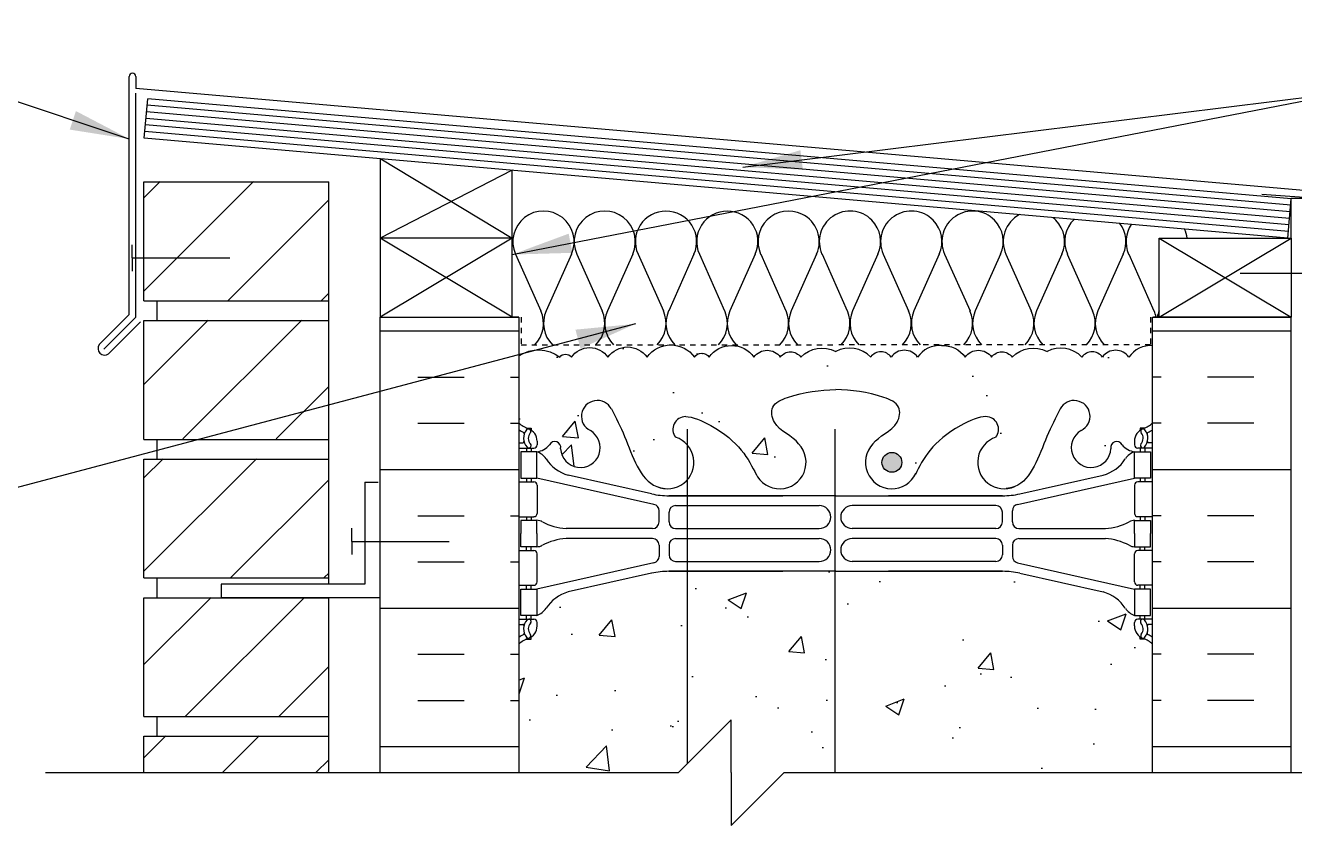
# Model space of a CAD drawing. Header units: inches. Extents: x 100.8 to 158.5, y 81.8 to 152.6.
# Drawn here: x 114.91 to 138.93, y 136.85 to 152.26 of the extents above; entities that cross this region are included whole.
import ezdxf

# ---------------------------------------------------------------- set-up
doc = ezdxf.new("R2010")
doc.units = ezdxf.units.IN
doc.header["$LTSCALE"] = 0.5
doc.header["$MEASUREMENT"] = 0
doc.linetypes.add('DASHED2', pattern=[0.375, 0.25, -0.125])
for name, color, linetype in [('HATCH', 12, 'Continuous'), ('line25', 2, 'Continuous'), ('LINE3', 3, 'Continuous'), ('LINE50', 5, 'Continuous'), ('LINE9', 9, 'Continuous'), ('TEXT', 4, 'Continuous'), ('Web_Edge', 9, 'Continuous')]:
    doc.layers.add(name, color=color, linetype=linetype)
doc.styles.add('DIM', font='romans.shx', dxfattribs={"width": 0.7})
doc.dimstyles.new('ext_12', dxfattribs={"dimscale": 12, "dimtxt": 0.09375, "dimasz": 0.09375, "dimexe": 0.09375, "dimexo": 0.0625, "dimgap": 0.0625, "dimtad": 1, "dimdec": 1, "dimzin": 3, "dimdsep": 46, "dimlunit": 4, "dimtxsty": 'DIM', "dimcen": 0.09, "dimdle": 0.09375, "dimclrt": 4, "dimadec": 0, "dimazin": 0, "dimtfac": 1, "dimtdec": 1, "dimtmove": 2, "dimatfit": 3, "dimfxl": 1, "dimfrac": 2, "dimtolj": 1, "dimtzin": 0, "dimarcsym": 0})

msp = doc.modelspace()

# ---------------------------------------------------------------- hatches: boundary and pattern name
at = {"layer": 'HATCH'}
h = msp.add_hatch(dxfattribs=at)
h.set_pattern_fill('ANSI31', color=256, scale=10, style=0)
h.set_pattern_definition([(45, (118.6013, 102.7126), (-0.883883, 0.883883), [])])
h.paths.add_polyline_path([(120.649, 103.782), (117.15, 103.782), (117.15, 101.532), (120.649, 101.532)])
h.paths.add_polyline_path([(120.649, 101.157), (117.15, 101.157), (117.15, 99.284), (120.649, 99.284)])
h.paths.add_polyline_path([(120.649, 135.282), (117.15, 135.282), (117.15, 133.032), (120.649, 133.032)])
h.paths.add_polyline_path([(120.649, 132.657), (117.15, 132.657), (117.15, 130.407), (120.649, 130.407)])
h.paths.add_polyline_path([(120.649, 130.032), (117.15, 130.032), (117.15, 127.782), (120.649, 127.782)])
h.paths.add_polyline_path([(120.649, 127.407), (117.15, 127.407), (117.15, 125.157), (120.649, 125.157)])
h.paths.add_polyline_path([(120.649, 124.782), (117.15, 124.782), (117.15, 122.532), (120.649, 122.532)])
h.paths.add_polyline_path([(120.649, 122.157), (117.15, 122.157), (117.15, 119.907), (120.649, 119.907)])
h.paths.add_polyline_path([(120.649, 119.532), (117.15, 119.532), (117.15, 117.282), (120.649, 117.282)])
h.paths.add_polyline_path([(120.649, 116.907), (117.15, 116.907), (117.15, 114.657), (120.649, 114.657)])
h.paths.add_polyline_path([(120.649, 114.282), (117.15, 114.282), (117.15, 112.032), (120.649, 112.032)])
h.paths.add_polyline_path([(120.649, 111.657), (117.15, 111.657), (117.15, 109.407), (120.649, 109.407)])
h.paths.add_polyline_path([(120.649, 109.032), (117.15, 109.032), (117.15, 106.782), (120.649, 106.782)])
h.paths.add_polyline_path([(120.649, 106.407), (117.15, 106.407), (117.15, 104.157), (120.649, 104.157)])
h.paths.add_polyline_path([(120.649, 138.799), (117.149, 138.799), (117.149, 138.104), (120.649, 138.104)])
h.paths.add_polyline_path([(120.649, 141.424), (117.149, 141.424), (117.149, 139.174), (120.649, 139.174)])
h.paths.add_polyline_path([(120.649, 144.049), (117.149, 144.049), (117.149, 141.799), (120.649, 141.799)])
h.paths.add_polyline_path([(120.649, 146.674), (117.149, 146.674), (117.149, 144.424), (120.649, 144.424)])
h.paths.add_polyline_path([(120.649, 149.299), (117.149, 149.299), (117.149, 147.049), (120.649, 147.049)])
h = msp.add_hatch(dxfattribs=at)
h.set_pattern_fill('INSUL', color=256, scale=7, style=0)
h.set_pattern_definition([(0, (-2801.9145, -268.281), (0, 2.625), []), (0, (-2801.9145, -267.406), (0, 2.625), [0.875, -0.875]), (0, (-2801.9145, -266.531), (0, 2.625), [0.875, -0.875])])
h.paths.add_polyline_path([(121.622, 138.104), (124.247, 138.104), (124.247, 146.729), (123.56, 146.729), (123.56, 147.229), (122.06, 147.229), (122.06, 146.729), (121.622, 146.729)])
h = msp.add_hatch(dxfattribs=at)
h.set_pattern_fill('INSUL', color=256, scale=7, style=0)
h.set_pattern_definition([(180, (3062.4086, -268.281), (0, 2.625), []), (180, (3062.4086, -267.406), (0, 2.625), [0.875, -0.875]), (180, (3062.4086, -266.531), (0, 2.625), [0.875, -0.875])])
h.paths.add_polyline_path([(136.247, 138.104), (138.872, 138.104), (138.872, 146.729), (138.435, 146.729), (138.435, 147.229), (136.935, 147.229), (136.935, 146.729), (136.247, 146.729)])
h = msp.add_hatch(dxfattribs=at)
h.set_pattern_fill('AR-CONC', color=256, scale=0.5)
edge = h.paths.add_edge_path()
edge.add_spline(control_points=[(129.543, 144.329), (129.435, 144.492), (129.075, 144.583), (128.999, 145.079), (129.547, 145.314), (129.951, 145.343), (130.247, 145.364)], knot_values=[0.229407, 0.229407, 0.229407, 0.229407, 0.844432, 1.128849, 1.464331, 2.389004, 2.389004, 2.389004, 2.389004], degree=3, periodic=0)
edge.add_spline(control_points=[(130.247, 145.364), (130.543, 145.343), (130.947, 145.314), (131.495, 145.079), (131.419, 144.583), (131.059, 144.492), (130.951, 144.329)], knot_values=[0.229407, 0.229407, 0.229407, 0.229407, 1.15408, 1.489562, 1.773979, 2.389004, 2.389004, 2.389004, 2.389004], degree=3, periodic=0)
edge.add_arc((131.31, 143.981), 0.5, 135.8125, 331.9817)
edge.add_spline(control_points=[(131.754, 143.752), (131.757, 143.758), (131.76, 143.765), (131.763, 143.771)], knot_values=[1.237398, 1.237398, 1.237398, 1.237398, 1.258119, 1.258119, 1.258119, 1.258119], degree=3, periodic=0)
edge.add_spline(control_points=[(131.763, 143.771), (131.903, 144.051), (132.148, 144.498), (132.967, 144.85), (133.088, 144.848)], knot_values=[0.038125, 0.038125, 0.038125, 0.038125, 0.95486, 1.237398, 1.237398, 1.237398, 1.237398], degree=3, periodic=0)
edge.add_arc((133.088, 144.606), 0.242, -38.2327, 90, ccw=False)
edge.add_arc((133.435, 143.981), 0.5, 108.2063, 274.7074)
edge.add_spline(control_points=[(133.476, 143.483), (133.532, 143.491), (133.587, 143.503), (133.636, 143.523)], knot_values=[1.703896, 1.703896, 1.703896, 1.703896, 1.875321, 1.875321, 1.875321, 1.875321], degree=3, periodic=0)
edge.add_spline(control_points=[(133.636, 143.523), (133.962, 143.654), (134.156, 144.335), (134.409, 144.825), (134.495, 144.992)], knot_values=[0, 0, 0, 0, 1.124685, 1.703896, 1.703896, 1.703896, 1.703896], degree=3, periodic=0)
edge.add_arc((134.761, 144.853), 0.3, -63.9425, 153.0565, ccw=False)
edge.add_arc((135.081, 144.259), 0.375, 120.1325, 357.0763)
edge.add_arc((135.566, 144.264), 0.113, 25.9431, 192.1844, ccw=False)
edge.add_arc((135.944, 144.532), 0.352, 218.4669, 263.8709)
edge.add_line((135.906, 144.182), (136.011, 144.182))
edge.add_line((136.011, 144.182), (136.011, 144.252))
edge.add_line((136.011, 144.252), (135.964, 144.252))
edge.add_arc((135.964, 144.315), 0.0625, 180, 270, ccw=False)
edge.add_line((135.901, 144.315), (135.901, 144.382))
edge.add_arc((136.151, 144.382), 0.25, 124.0558, 180, ccw=False)
edge.add_line((136.011, 144.59), (136.011, 144.631))
edge.add_line((136.011, 144.631), (136.101, 144.631))
edge.add_arc((135.901, 145.09), 0.5, 293.5782, 313.7891)
edge.add_line((136.247, 144.729), (136.247, 146.194))
edge.add_arc((136.219, 145.678), 0.517, 86.8807, 145)
edge.add_arc((135.546, 145.8), 0.305, 35, 145)
edge.add_arc((135.102, 145.839), 0.236, 35, 145)
edge.add_arc((134.509, 145.592), 0.554, 43.7294, 118.173)
edge.add_arc((133.985, 145.592), 0.554, 61.827, 136.2706)
edge.add_arc((133.392, 145.839), 0.236, 35, 145)
edge.add_arc((132.948, 145.8), 0.305, 35, 145)
edge.add_arc((132.275, 145.678), 0.517, 35, 93.1193)
edge.add_arc((132.219, 145.678), 0.517, 86.8807, 145)
edge.add_arc((131.546, 145.8), 0.305, 35, 145)
edge.add_arc((131.102, 145.839), 0.236, 35, 145)
edge.add_arc((130.509, 145.592), 0.554, 43.7294, 118.173)
edge.add_arc((129.985, 145.592), 0.554, 61.827, 136.2706)
edge.add_arc((129.392, 145.839), 0.236, 35, 145)
edge.add_arc((128.948, 145.8), 0.305, 35, 145)
edge.add_arc((128.275, 145.678), 0.517, 35, 145)
edge.add_arc((127.711, 145.876), 0.172, 35, 145)
edge.add_arc((127.122, 145.661), 0.546, 35, 145)
edge.add_arc((126.305, 145.716), 0.451, 35, 145)
edge.add_arc((125.589, 145.732), 0.423, 35, 145)
edge.add_arc((125.132, 145.897), 0.135, 35, 145)
edge.add_arc((124.617, 145.447), 0.665, 52.4676, 123.7755)
edge.add_line((124.247, 146), (124.247, 144.729))
edge.add_arc((124.593, 145.09), 0.5, 226.2109, 246.4218)
edge.add_line((124.393, 144.631), (124.483, 144.631))
edge.add_line((124.483, 144.631), (124.483, 144.59))
edge.add_arc((124.343, 144.382), 0.25, 0, 55.9442, ccw=False)
edge.add_line((124.593, 144.382), (124.593, 144.315))
edge.add_arc((124.531, 144.315), 0.0625, -90, 0, ccw=False)
edge.add_line((124.531, 144.252), (124.483, 144.252))
edge.add_line((124.483, 144.252), (124.483, 144.182))
edge.add_line((124.483, 144.182), (124.588, 144.182))
edge.add_arc((124.551, 144.532), 0.352, 276.1291, 321.5331)
edge.add_arc((124.928, 144.264), 0.113, -12.1844, 154.0569, ccw=False)
edge.add_arc((125.413, 144.259), 0.375, 182.9237, 419.8675)
edge.add_arc((125.733, 144.853), 0.3, 27.597, 243.9425, ccw=False)
edge.add_spline(control_points=[(125.999, 144.992), (126.085, 144.825), (126.338, 144.335), (126.532, 143.654), (126.858, 143.523)], knot_values=[0, 0, 0, 0, 0.579211, 1.703896, 1.703896, 1.703896, 1.703896], degree=3, periodic=0)
edge.add_spline(control_points=[(126.858, 143.523), (126.908, 143.503), (126.962, 143.491), (127.019, 143.483)], knot_values=[1.703896, 1.703896, 1.703896, 1.703896, 1.875321, 1.875321, 1.875321, 1.875321], degree=3, periodic=0)
edge.add_arc((127.06, 143.981), 0.5, 265.2926, 431.7937)
edge.add_arc((127.406, 144.606), 0.242, 90, 218.2327, ccw=False)
edge.add_spline(control_points=[(127.406, 144.848), (127.527, 144.85), (128.346, 144.498), (128.591, 144.051), (128.731, 143.771)], knot_values=[0.038125, 0.038125, 0.038125, 0.038125, 0.320663, 1.237398, 1.237398, 1.237398, 1.237398], degree=3, periodic=0)
edge.add_spline(control_points=[(128.731, 143.771), (128.734, 143.765), (128.737, 143.758), (128.74, 143.752)], knot_values=[1.237398, 1.237398, 1.237398, 1.237398, 1.258119, 1.258119, 1.258119, 1.258119], degree=3, periodic=0)
edge.add_arc((129.185, 143.981), 0.5, 208.0183, 404.1875)
h = msp.add_hatch(dxfattribs=at)
h.set_pattern_fill('AR-CONC', color=256, scale=0.5)
h.paths.add_polyline_path([(135.901, 140.882), (135.901, 140.95, -0.414214), (135.964, 141.012), (136.011, 141.012), (136.011, 141.082), (135.906, 141.082, -0.168672), (135.72, 141.232, 0.17445), (135.313, 141.528), (133.732, 141.881, 0.054974), (133.405, 141.917), (130.247, 141.917), (127.089, 141.917, 0.054974), (126.762, 141.881), (125.181, 141.528, 0.17445), (124.774, 141.232, -0.168672), (124.588, 141.082), (124.483, 141.082), (124.483, 141.012), (124.531, 141.012, -0.414214), (124.593, 140.95), (124.593, 140.882, -0.249069), (124.483, 140.675), (124.483, 140.634), (124.393, 140.634, 0.088416), (124.247, 140.536), (124.247, 138.104), (127.269, 138.104), (128.269, 139.104), (128.269, 138.104), (128.269, 137.104), (129.269, 138.104), (136.247, 138.104), (136.247, 140.536, 0.088416), (136.101, 140.634), (136.011, 140.634), (136.011, 140.675, -0.249069)])
h.paths.add_polyline_path([(157.512, 123.253), (158.512, 124.253), (156.512, 124.253), (157.512, 125.253), (157.512, 125.784), (138.185, 125.784), (136.935, 125.784, 0.550158), (136.463, 125.79, 0.520567), (136.149, 125.79, 0.520567), (135.838, 125.79, 0.520567), (135.547, 125.79, 0.520567), (135.397, 125.79, 0.520567), (135.051, 125.79, 0.520567), (134.654, 125.79, 0.520567), (134.437, 125.79, 0.520567), (133.98, 125.79, 0.520567), (133.664, 125.79, 0.520567), (133.156, 125.79, 0.520567), (132.456, 125.79, 0.520567), (131.938, 125.79, 0.520567), (131.334, 125.79, 0.520567), (130.721, 125.79, 0.520567), (130.071, 125.79, 0.520567), (129.435, 125.79, 0.520567), (128.822, 125.79, 0.520567), (128.115, 125.79, 0.520567), (127.408, 125.79, 0.520567), (126.455, 125.79, 0.520567), (125.818, 125.79, 0.520567), (125.101, 125.79, 0.520567), (124.47, 125.79, 0.228601), (124.247, 125.915), (124.247, 124.589), (124.612, 124.589), (124.612, 123.389), (124.247, 123.389), (124.247, 122.639), (124.612, 122.639), (124.612, 121.439), (124.247, 121.439), (124.247, 120.689), (124.612, 120.689), (124.612, 119.489), (124.247, 119.489), (124.247, 118.739), (124.612, 118.739), (124.612, 117.648, -0.28381), (124.874, 117.534, -0.520567), (125.119, 117.534, -0.520567), (125.443, 117.534, -0.520567), (125.885, 117.534, -0.520567), (126.151, 117.534, -0.520567), (126.505, 117.534, -0.312003), (127.095, 117.534, -0.520567), (127.494, 117.534, -0.520567), (127.826, 117.534, -0.520567), (127.997, 117.534, -0.520567), (128.25, 117.534, -0.520567), (128.598, 117.534, -0.520567), (128.908, 117.534, -0.520567), (129.106, 117.534, -0.520567), (129.373, 117.534, -0.520567), (129.653, 117.534, -0.520567), (129.859, 117.534, -0.520567), (130.054, 117.534, -0.520567), (130.23, 117.534, -0.520567), (130.441, 117.534, -0.520567), (130.606, 117.534, -0.520567), (130.788, 117.534, -0.520567), (130.937, 117.534, -0.5218), (131.118, 117.534, -0.520567), (131.564, 117.534, -0.520567), (131.809, 117.534, -0.520567), (132.133, 117.534, -0.520567), (132.575, 117.534, -0.520567), (132.84, 117.534, -0.520567), (133.195, 117.534, -0.312003), (133.784, 117.534, -0.520567), (134.184, 117.534, -0.520567), (134.516, 117.534, -0.520567), (134.687, 117.534, -0.520567), (134.939, 117.534, -0.520567), (135.288, 117.534, -0.520567), (135.597, 117.534, -0.520567), (135.795, 117.534, -0.520567), (136.062, 117.534, -0.315632), (136.247, 117.602), (136.247, 117.784), (157.512, 117.784)])
edge = h.paths.add_edge_path()
edge.add_arc((135.901, 127.924), 0.5, 46.2109, 66.4218)
edge.add_line((136.101, 128.382), (136.011, 128.382))
edge.add_line((136.011, 128.382), (136.011, 128.424))
edge.add_arc((136.151, 128.631), 0.25, 180, 235.9442, ccw=False)
edge.add_line((135.901, 128.631), (135.901, 128.698))
edge.add_arc((135.964, 128.698), 0.0625, 90, 180, ccw=False)
edge.add_line((135.964, 128.761), (136.011, 128.761))
edge.add_line((136.011, 128.761), (136.011, 128.831))
edge.add_line((136.011, 128.831), (135.906, 128.831))
edge.add_arc((135.944, 128.481), 0.352, 96.1291, 141.5331)
edge.add_arc((135.566, 128.749), 0.113, 167.8156, 334.0569, ccw=False)
edge.add_arc((135.081, 128.754), 0.375, 2.9237, 239.8675)
edge.add_arc((134.761, 128.16), 0.3, -152.403, 63.9425, ccw=False)
edge.add_spline(control_points=[(134.495, 128.022), (134.409, 128.188), (134.156, 128.678), (133.962, 129.359), (133.636, 129.49)], knot_values=[0, 0, 0, 0, 0.579211, 1.703896, 1.703896, 1.703896, 1.703896], degree=3, periodic=0)
edge.add_spline(control_points=[(133.636, 129.49), (133.587, 129.51), (133.532, 129.522), (133.476, 129.531)], knot_values=[1.703896, 1.703896, 1.703896, 1.703896, 1.875321, 1.875321, 1.875321, 1.875321], degree=3, periodic=0)
edge.add_arc((133.435, 129.032), 0.5, 85.2926, 251.7937)
edge.add_arc((133.088, 128.407), 0.242, -90, 38.2327, ccw=False)
edge.add_spline(control_points=[(133.088, 128.165), (132.967, 128.163), (132.148, 128.515), (131.903, 128.962), (131.763, 129.242)], knot_values=[0.038125, 0.038125, 0.038125, 0.038125, 0.320663, 1.237398, 1.237398, 1.237398, 1.237398], degree=3, periodic=0)
edge.add_arc((131.31, 129.032), 0.5, 24.819, 224.1875)
edge.add_spline(control_points=[(130.951, 128.684), (131.059, 128.521), (131.419, 128.43), (131.495, 127.935), (130.947, 127.699), (130.543, 127.67), (130.247, 127.649)], knot_values=[0.229407, 0.229407, 0.229407, 0.229407, 0.844432, 1.128849, 1.464331, 2.389004, 2.389004, 2.389004, 2.389004], degree=3, periodic=0)
edge.add_spline(control_points=[(130.247, 127.649), (129.951, 127.67), (129.547, 127.699), (128.999, 127.935), (129.075, 128.43), (129.435, 128.521), (129.543, 128.684)], knot_values=[0.229407, 0.229407, 0.229407, 0.229407, 1.15408, 1.489562, 1.773979, 2.389004, 2.389004, 2.389004, 2.389004], degree=3, periodic=0)
edge.add_arc((129.185, 129.032), 0.5, 315.8125, 515.181)
edge.add_spline(control_points=[(128.731, 129.242), (128.591, 128.962), (128.346, 128.515), (127.527, 128.163), (127.406, 128.165)], knot_values=[0.038125, 0.038125, 0.038125, 0.038125, 0.95486, 1.237398, 1.237398, 1.237398, 1.237398], degree=3, periodic=0)
edge.add_arc((127.406, 128.407), 0.242, 141.7673, 270, ccw=False)
edge.add_arc((127.06, 129.032), 0.5, 288.2063, 454.7074)
edge.add_spline(control_points=[(127.019, 129.531), (126.962, 129.522), (126.908, 129.51), (126.858, 129.49)], knot_values=[1.703896, 1.703896, 1.703896, 1.703896, 1.875321, 1.875321, 1.875321, 1.875321], degree=3, periodic=0)
edge.add_spline(control_points=[(126.858, 129.49), (126.532, 129.359), (126.338, 128.678), (126.085, 128.188), (125.999, 128.022)], knot_values=[0, 0, 0, 0, 1.124685, 1.703896, 1.703896, 1.703896, 1.703896], degree=3, periodic=0)
edge.add_arc((125.733, 128.16), 0.3, 116.0575, 333.0797, ccw=False)
edge.add_arc((125.413, 128.754), 0.375, 300.1325, 537.0763)
edge.add_arc((124.928, 128.749), 0.113, -154.0569, 12.1844, ccw=False)
edge.add_arc((124.551, 128.481), 0.352, 38.4669, 83.8709)
edge.add_line((124.588, 128.831), (124.483, 128.831))
edge.add_line((124.483, 128.831), (124.483, 128.761))
edge.add_line((124.483, 128.761), (124.531, 128.761))
edge.add_arc((124.531, 128.698), 0.0625, 0, 90, ccw=False)
edge.add_line((124.593, 128.698), (124.593, 128.631))
edge.add_arc((124.343, 128.631), 0.25, 304.0558, 360, ccw=False)
edge.add_line((124.483, 128.424), (124.483, 128.382))
edge.add_line((124.483, 128.382), (124.393, 128.382))
edge.add_arc((124.593, 127.924), 0.5, 113.5782, 133.7891)
edge.add_line((124.247, 128.284), (124.247, 126.284))
edge.add_line((124.247, 126.284), (124.247, 125.915))
edge.add_arc((124.229, 125.622), 0.294, 35, 86.5065, ccw=False)
edge.add_arc((124.785, 125.569), 0.386, 35, 145, ccw=False)
edge.add_arc((125.46, 125.539), 0.437, 35, 145, ccw=False)
edge.add_arc((126.137, 125.567), 0.389, 35, 145, ccw=False)
edge.add_arc((126.932, 125.457), 0.581, 35, 145, ccw=False)
edge.add_arc((127.761, 125.543), 0.432, 35, 145, ccw=False)
edge.add_arc((128.469, 125.543), 0.432, 35, 145, ccw=False)
edge.add_arc((129.129, 125.576), 0.374, 35, 145, ccw=False)
edge.add_arc((129.753, 125.568), 0.388, 35, 145, ccw=False)
edge.add_arc((130.396, 125.563), 0.397, 35, 145, ccw=False)
edge.add_arc((131.028, 125.576), 0.374, 35, 145, ccw=False)
edge.add_arc((131.636, 125.579), 0.368, 35, 145, ccw=False)
edge.add_arc((132.197, 125.609), 0.317, 35, 145, ccw=False)
edge.add_arc((132.806, 125.545), 0.427, 35, 145, ccw=False)
edge.add_arc((133.41, 125.612), 0.31, 35, 145, ccw=False)
edge.add_arc((133.822, 125.68), 0.193, 35, 145, ccw=False)
edge.add_arc((134.209, 125.63), 0.279, 35, 145, ccw=False)
edge.add_arc((134.546, 125.714), 0.132, 35, 145, ccw=False)
edge.add_arc((134.853, 125.651), 0.242, 35, 145, ccw=False)
edge.add_arc((135.224, 125.669), 0.211, 35, 145, ccw=False)
edge.add_arc((135.472, 125.738), 0.0914, 35, 145, ccw=False)
edge.add_arc((135.692, 125.688), 0.178, 35, 145, ccw=False)
edge.add_arc((135.994, 125.681), 0.19, 35, 145, ccw=False)
edge.add_arc((136.306, 125.681), 0.191, 35, 145, ccw=False)
edge.add_arc((136.697, 125.638), 0.279, 31.6573, 146.9283, ccw=False)
edge.add_line((136.935, 125.784), (136.935, 126.284))
edge.add_line((136.935, 126.284), (136.247, 126.284))
edge.add_line((136.247, 126.284), (136.247, 128.284))
h.paths.add_polyline_path([(136.247, 135.604), (129.269, 135.604), (128.269, 134.604), (128.269, 135.604), (128.269, 136.604), (127.269, 135.604), (124.247, 135.604), (124.247, 132.477, 0.088416), (124.393, 132.379), (124.483, 132.379), (124.483, 132.338, -0.249069), (124.593, 132.131), (124.593, 132.063, -0.414214), (124.531, 132.001), (124.483, 132.001), (124.483, 131.931), (124.588, 131.931, -0.168672), (124.774, 131.781, 0.17445), (125.181, 131.485), (126.762, 131.132, 0.054974), (127.089, 131.096), (130.247, 131.096), (133.405, 131.096, 0.054974), (133.732, 131.132), (135.313, 131.485, 0.17445), (135.72, 131.781, -0.168672), (135.906, 131.931), (136.011, 131.931), (136.011, 132.001), (135.964, 132.001, -0.414214), (135.901, 132.063), (135.901, 132.131, -0.249069), (136.011, 132.338), (136.011, 132.379), (136.101, 132.379, 0.088416), (136.247, 132.477)])
edge = h.paths.add_edge_path()
edge.add_line((136.247, 108.284), (136.247, 109.044))
edge.add_line((136.247, 109.044), (136.162, 108.783))
edge.add_arc((136.112, 108.81), 0.0567, 208.0725, 331.9275, ccw=False)
edge.add_line((136.062, 108.783), (136.013, 108.933))
edge.add_line((136.013, 108.933), (135.887, 108.933))
edge.add_arc((135.887, 108.983), 0.05, 180, 270, ccw=False)
edge.add_line((135.837, 108.983), (135.837, 109.013))
edge.add_line((135.837, 109.013), (135.737, 109.013))
edge.add_line((135.737, 109.013), (135.737, 110.503))
edge.add_arc((135.563, 110.426), 0.19, 23.6297, 85.6939)
edge.add_arc((135.606, 110.814), 0.2, 172.8929, 261.6212, ccw=False)
edge.add_arc((135.033, 110.82), 0.375, 2.9237, 239.8675)
edge.add_arc((134.759, 110.215), 0.293, -154.2016, 73.0731, ccw=False)
edge.add_spline(control_points=[(134.495, 110.087), (134.409, 110.254), (134.156, 110.744), (133.962, 111.425), (133.636, 111.555)], knot_values=[0, 0, 0, 0, 0.579211, 1.703896, 1.703896, 1.703896, 1.703896], degree=3, periodic=0)
edge.add_spline(control_points=[(133.636, 111.555), (133.587, 111.575), (133.532, 111.588), (133.476, 111.596)], knot_values=[1.703896, 1.703896, 1.703896, 1.703896, 1.875321, 1.875321, 1.875321, 1.875321], degree=3, periodic=0)
edge.add_arc((133.435, 111.098), 0.5, 85.2926, 251.7937)
edge.add_arc((133.088, 110.473), 0.242, -90, 38.2327, ccw=False)
edge.add_spline(control_points=[(133.088, 110.231), (132.967, 110.229), (132.148, 110.58), (131.903, 111.028), (131.763, 111.308)], knot_values=[0.038125, 0.038125, 0.038125, 0.038125, 0.320663, 1.237398, 1.237398, 1.237398, 1.237398], degree=3, periodic=0)
edge.add_arc((131.31, 111.098), 0.5, 24.819, 224.1875)
edge.add_spline(control_points=[(130.951, 110.749), (131.059, 110.586), (131.419, 110.496), (131.495, 110), (130.947, 109.764), (130.543, 109.736), (130.247, 109.715)], knot_values=[0.229407, 0.229407, 0.229407, 0.229407, 0.844432, 1.128849, 1.464331, 2.389004, 2.389004, 2.389004, 2.389004], degree=3, periodic=0)
edge.add_spline(control_points=[(130.247, 109.715), (129.951, 109.736), (129.547, 109.764), (128.999, 110), (129.075, 110.496), (129.435, 110.586), (129.543, 110.749)], knot_values=[0.229407, 0.229407, 0.229407, 0.229407, 1.15408, 1.489562, 1.773979, 2.389004, 2.389004, 2.389004, 2.389004], degree=3, periodic=0)
edge.add_arc((129.185, 111.098), 0.5, 315.8125, 515.181)
edge.add_spline(control_points=[(128.731, 111.308), (128.591, 111.028), (128.346, 110.58), (127.527, 110.229), (127.406, 110.231)], knot_values=[0.038125, 0.038125, 0.038125, 0.038125, 0.95486, 1.237398, 1.237398, 1.237398, 1.237398], degree=3, periodic=0)
edge.add_arc((127.406, 110.473), 0.242, 141.7673, 270, ccw=False)
edge.add_arc((127.06, 111.098), 0.5, 288.2063, 454.7074)
edge.add_spline(control_points=[(127.019, 111.596), (126.962, 111.588), (126.908, 111.575), (126.858, 111.555)], knot_values=[1.703896, 1.703896, 1.703896, 1.703896, 1.875321, 1.875321, 1.875321, 1.875321], degree=3, periodic=0)
edge.add_spline(control_points=[(126.858, 111.555), (126.532, 111.425), (126.338, 110.744), (126.085, 110.254), (125.999, 110.087)], knot_values=[0, 0, 0, 0, 1.124685, 1.703896, 1.703896, 1.703896, 1.703896], degree=3, periodic=0)
edge.add_arc((125.735, 110.215), 0.293, 106.9269, 334.2016, ccw=False)
edge.add_arc((125.461, 110.82), 0.375, 300.1325, 537.0763)
edge.add_arc((124.888, 110.814), 0.2, -81.62, 7.1071, ccw=False)
edge.add_arc((124.931, 110.426), 0.19, 94.3036, 156.3684)
edge.add_line((124.757, 110.503), (124.757, 109.013))
edge.add_line((124.757, 109.013), (124.657, 109.013))
edge.add_line((124.657, 109.013), (124.657, 108.983))
edge.add_arc((124.607, 108.983), 0.05, -90, 0, ccw=False)
edge.add_line((124.607, 108.933), (124.481, 108.933))
edge.add_line((124.481, 108.933), (124.432, 108.783))
edge.add_arc((124.382, 108.81), 0.0567, 208.0725, 331.9275, ccw=False)
edge.add_line((124.332, 108.783), (124.247, 109.044))
edge.add_line((124.247, 109.044), (124.247, 108.284))
edge.add_line((124.247, 108.284), (124.247, 106.284))
edge.add_arc((124.593, 106.645), 0.5, 226.2109, 246.4218)
edge.add_line((124.393, 106.187), (124.483, 106.187))
edge.add_line((124.483, 106.187), (124.483, 106.145))
edge.add_arc((124.343, 105.938), 0.25, 0, 55.9442, ccw=False)
edge.add_line((124.593, 105.938), (124.593, 105.871))
edge.add_arc((124.531, 105.871), 0.0625, -90, 0, ccw=False)
edge.add_line((124.531, 105.808), (124.483, 105.808))
edge.add_line((124.483, 105.808), (124.483, 105.738))
edge.add_line((124.483, 105.738), (124.588, 105.738))
edge.add_arc((124.551, 106.088), 0.352, 276.1291, 321.5331)
edge.add_arc((124.928, 105.82), 0.113, -12.1844, 154.0569, ccw=False)
edge.add_arc((125.413, 105.815), 0.375, 182.9237, 419.8675)
edge.add_arc((125.733, 106.408), 0.3, 27.597, 243.9425, ccw=False)
edge.add_spline(control_points=[(125.999, 106.547), (126.085, 106.381), (126.338, 105.891), (126.532, 105.21), (126.858, 105.079)], knot_values=[0, 0, 0, 0, 0.579211, 1.703896, 1.703896, 1.703896, 1.703896], degree=3, periodic=0)
edge.add_spline(control_points=[(126.858, 105.079), (126.908, 105.059), (126.962, 105.047), (127.019, 105.038)], knot_values=[1.703896, 1.703896, 1.703896, 1.703896, 1.875321, 1.875321, 1.875321, 1.875321], degree=3, periodic=0)
edge.add_arc((127.06, 105.537), 0.5, 265.2926, 431.7937)
edge.add_arc((127.406, 106.161), 0.242, 90, 218.2327, ccw=False)
edge.add_spline(control_points=[(127.406, 106.404), (127.527, 106.405), (128.346, 106.054), (128.591, 105.607), (128.731, 105.327)], knot_values=[0.038125, 0.038125, 0.038125, 0.038125, 0.320663, 1.237398, 1.237398, 1.237398, 1.237398], degree=3, periodic=0)
edge.add_arc((129.185, 105.537), 0.5, 204.819, 404.1875)
edge.add_spline(control_points=[(129.543, 105.885), (129.435, 106.048), (129.075, 106.139), (128.999, 106.634), (129.547, 106.87), (129.951, 106.899), (130.247, 106.92)], knot_values=[0.229407, 0.229407, 0.229407, 0.229407, 0.844432, 1.128849, 1.464331, 2.389004, 2.389004, 2.389004, 2.389004], degree=3, periodic=0)
edge.add_spline(control_points=[(130.247, 106.92), (130.543, 106.899), (130.947, 106.87), (131.495, 106.634), (131.419, 106.139), (131.059, 106.048), (130.951, 105.885)], knot_values=[0.229407, 0.229407, 0.229407, 0.229407, 1.15408, 1.489562, 1.773979, 2.389004, 2.389004, 2.389004, 2.389004], degree=3, periodic=0)
edge.add_arc((131.31, 105.537), 0.5, 135.8125, 335.181)
edge.add_spline(control_points=[(131.763, 105.327), (131.903, 105.607), (132.148, 106.054), (132.967, 106.405), (133.088, 106.404)], knot_values=[0.038125, 0.038125, 0.038125, 0.038125, 0.95486, 1.237398, 1.237398, 1.237398, 1.237398], degree=3, periodic=0)
edge.add_arc((133.088, 106.161), 0.242, -38.2327, 90, ccw=False)
edge.add_arc((133.435, 105.537), 0.5, 108.2063, 274.7074)
edge.add_spline(control_points=[(133.476, 105.038), (133.532, 105.047), (133.587, 105.059), (133.636, 105.079)], knot_values=[1.703896, 1.703896, 1.703896, 1.703896, 1.875321, 1.875321, 1.875321, 1.875321], degree=3, periodic=0)
edge.add_spline(control_points=[(133.636, 105.079), (133.962, 105.21), (134.156, 105.891), (134.409, 106.381), (134.495, 106.547)], knot_values=[0, 0, 0, 0, 1.124685, 1.703896, 1.703896, 1.703896, 1.703896], degree=3, periodic=0)
edge.add_arc((134.761, 106.408), 0.3, -63.9425, 153.0797, ccw=False)
edge.add_arc((135.081, 105.815), 0.375, 120.1325, 357.0763)
edge.add_arc((135.566, 105.82), 0.113, 25.9431, 192.1844, ccw=False)
edge.add_arc((135.944, 106.088), 0.352, 218.4669, 263.8709)
edge.add_line((135.906, 105.738), (136.011, 105.738))
edge.add_line((136.011, 105.738), (136.011, 105.808))
edge.add_line((136.011, 105.808), (135.964, 105.808))
edge.add_arc((135.964, 105.871), 0.0625, 180, 270, ccw=False)
edge.add_line((135.901, 105.871), (135.901, 105.938))
edge.add_arc((136.151, 105.938), 0.25, 124.0558, 180, ccw=False)
edge.add_line((136.011, 106.145), (136.011, 106.187))
edge.add_line((136.011, 106.187), (136.101, 106.187))
edge.add_arc((135.901, 106.645), 0.5, 293.5782, 313.789)
edge.add_line((136.247, 106.284), (136.247, 108.284))
h.paths.add_polyline_path([(136.247, 102.092, 0.088415), (136.101, 102.189), (136.011, 102.189), (136.011, 102.231, -0.249069), (135.901, 102.438), (135.901, 102.506, -0.414214), (135.964, 102.568), (136.011, 102.568), (136.011, 102.638), (135.906, 102.638, -0.155529), (135.73, 102.772, 0.180914), (135.313, 103.084), (133.732, 103.437, 0.054974), (133.405, 103.473), (130.247, 103.473), (127.089, 103.473, 0.054974), (126.762, 103.437), (125.181, 103.084, 0.180914), (124.764, 102.772, -0.155529), (124.588, 102.638), (124.483, 102.638), (124.483, 102.568), (124.531, 102.568, -0.414214), (124.593, 102.506), (124.593, 102.438, -0.249069), (124.483, 102.231), (124.483, 102.189), (124.393, 102.189, 0.088416), (124.247, 102.092), (124.247, 99.284), (127.269, 99.284), (128.269, 100.284), (128.269, 99.284), (128.269, 98.284), (129.269, 99.284), (136.247, 99.284)])
at = {"layer": 'LINE3'}
h = msp.add_hatch(color=256, dxfattribs=at)
h.paths.add_polyline_path([(131.494, 144.015, 0.831395), (131.125, 144.015)])
h.paths.add_polyline_path([(131.497, 143.981, 0.045935), (131.494, 144.015), (131.125, 144.015, 0.045935), (131.122, 143.981, 1)])

# ---------------------------------------------------------------- linework, layer by layer
at = {"layer": 'HATCH'}
for p, q in [((116.872, 146.78), (116.872, 151.291)), ((116.997, 151.291), (116.997, 151.065)), ((139.963, 149.056), (116.997, 151.065)), ((116.997, 146.729), (116.997, 150.973)), ((138.861, 148.851), (117.211, 150.745)), ((138.839, 148.602), (117.189, 150.496)), ((138.85, 148.727), (117.2, 150.621)), ((138.817, 148.353), (117.167, 150.247)), ((138.828, 148.478), (117.178, 150.372)), ((121.637, 149.731), (124.122, 148.229)), ((124.122, 149.513), (121.622, 148.229)), ((139.622, 148.963), (138.315, 149.054)), ((124.122, 146.729), (121.622, 148.229)), ((124.122, 148.229), (121.622, 146.729)), ((136.372, 146.729), (138.872, 148.229)), ((136.372, 148.229), (138.872, 146.729)), ((124.185, 147.925), (124.664, 146.852)), ((125.244, 147.925), (124.765, 146.852)), ((125.344, 147.925), (125.824, 146.852)), ((126.403, 147.925), (125.924, 146.852)), ((126.504, 147.925), (126.983, 146.852)), ((127.563, 147.925), (127.084, 146.852)), ((127.665, 147.925), (128.144, 146.852)), ((128.724, 147.925), (128.245, 146.852)), ((128.826, 147.925), (129.305, 146.852)), ((129.885, 147.925), (129.406, 146.852)), ((129.987, 147.925), (130.466, 146.852)), ((131.047, 147.925), (130.567, 146.852)), ((131.148, 147.925), (131.627, 146.852)), ((132.208, 147.925), (131.728, 146.852)), ((132.309, 147.925), (132.789, 146.852)), ((133.369, 147.925), (132.889, 146.852)), ((133.47, 147.925), (133.95, 146.852)), ((134.53, 147.925), (134.051, 146.852)), ((134.631, 147.926), (135.111, 146.852)), ((135.691, 147.926), (135.212, 146.852)), ((135.793, 147.926), (136.272, 146.853)), ((116.872, 146.78), (116.303, 146.212)), ((116.997, 146.729), (116.392, 146.123)), ((117.085, 146.64), (116.48, 146.035))]:
    msp.add_line(p, q, dxfattribs=at)
at = {"layer": 'HATCH', "color": 6, "linetype": 'DASHED2', "ltscale": 0.5}
for points in [[(122.935, 146.729), (124.291, 146.729), (124.291, 146.208), (130.247, 146.208)], [(137.56, 146.729), (136.203, 146.729), (136.203, 146.208), (130.247, 146.208)]]:
    msp.add_lwpolyline(points, dxfattribs=at)
at = {"layer": 'HATCH'}
for points in [[(124.247, 146, -0.321585), (125.022, 145.974, -0.520567), (125.242, 145.974, -0.520567), (125.935, 145.974, -0.520567), (126.675, 145.974, -0.520567), (127.57, 145.974, -0.520567), (127.852, 145.974, -0.520567), (128.698, 145.974, -0.520567), (129.198, 145.974, -0.520567), (129.585, 145.974, -0.336749), (130.247, 146.08)], [(132.247, 146.194, 0.259173), (131.796, 145.974, 0.520567), (131.296, 145.974, 0.520567), (130.909, 145.974, 0.336749), (130.247, 146.08)], [(132.247, 146.194, -0.259173), (132.698, 145.974, -0.520567), (133.198, 145.974, -0.520567), (133.585, 145.974, -0.336749), (134.247, 146.08)], [(136.247, 146.194, 0.259173), (135.796, 145.974, 0.520567), (135.296, 145.974, 0.520567), (134.909, 145.974, 0.336749), (134.247, 146.08)]]:
    msp.add_lwpolyline(points, format="xyb", dxfattribs=at)
for centre, radius, start, end in [((116.935, 151.291), 0.0625, 0, 180), ((130.516, 148.162), 0.58, 44.4136, 204.1148), ((131.677, 148.162), 0.58, 44.4136, 204.1148), ((132.838, 148.162), 0.58, 44.4136, 204.1148), ((124.714, 148.162), 0.58, 335.9664, 204.0694), ((125.874, 148.162), 0.58, 335.9664, 204.0694), ((127.03, 148.162), 0.577, 89.6769, 204.2169), ((127.037, 148.162), 0.577, 335.7834, 90.4023), ((128.191, 148.162), 0.577, 89.5977, 204.2166), ((128.198, 148.162), 0.577, 335.7831, 90.3231), ((129.354, 148.162), 0.579, 64.3407, 204.1188), ((129.359, 148.162), 0.577, 335.7831, 64.7825), ((130.52, 148.162), 0.577, 335.7831, 44.7269), ((131.682, 148.162), 0.577, 335.7831, 44.7269), ((132.843, 148.162), 0.577, 335.7831, 44.7269), ((133.999, 148.162), 0.58, 118.2171, 204.1148), ((133.999, 148.162), 0.58, 44.4136, 51.7829), ((134.004, 148.162), 0.577, 335.7831, 44.7269), ((135.161, 148.163), 0.58, 133.5743, 204.1148), ((135.165, 148.162), 0.577, 335.7831, 36.6599), ((136.322, 148.163), 0.58, 145.8764, 204.1148), ((136.326, 148.163), 0.577, 6.5812, 24.2672), ((124.135, 146.615), 0.58, 315.3149, 24.0694), ((125.295, 146.615), 0.58, 155.9664, 224.6851), ((125.294, 146.615), 0.58, 315.3149, 24.0694), ((126.454, 146.615), 0.58, 155.9664, 224.6851), ((126.454, 146.615), 0.58, 315.3149, 24.0694), ((127.613, 146.615), 0.58, 155.9306, 224.6851), ((127.615, 146.615), 0.58, 315.3149, 24.0694), ((128.774, 146.615), 0.58, 155.9306, 224.6851), ((128.776, 146.615), 0.58, 315.3149, 24.0694), ((129.935, 146.615), 0.58, 155.9306, 224.6851), ((129.937, 146.615), 0.58, 315.3149, 24.0694), ((131.097, 146.615), 0.58, 155.9306, 224.6851), ((131.098, 146.615), 0.58, 315.3149, 24.0694), ((132.258, 146.615), 0.58, 155.9306, 224.6851), ((132.259, 146.616), 0.58, 315.3149, 24.0694), ((133.419, 146.616), 0.58, 155.9306, 224.6851), ((133.42, 146.616), 0.58, 315.3149, 24.0694), ((134.58, 146.616), 0.58, 155.9306, 224.6851), ((134.581, 146.616), 0.58, 315.3149, 24.0694), ((135.741, 146.616), 0.58, 155.9306, 224.6851), ((135.743, 146.616), 0.58, 11.1823, 24.0694), ((136.902, 146.616), 0.58, 155.9306, 168.8177), ((116.407, 146.139), 0.127, 144.7902, 305.2098), ((125.295, 146.615), 0.58, 269.9771, 270), ((125.294, 146.615), 0.58, 270, 270.0458), ((127.613, 146.615), 0.58, 270, 273.6965), ((127.615, 146.615), 0.58, 280.1122, 281.3565)]:
    msp.add_arc(centre, radius, start, end, dxfattribs=at)
at = {"layer": 'line25'}
for p, q in [((117.156, 150.123), (117.222, 150.87)), ((138.872, 148.976), (117.222, 150.87)), ((138.806, 148.229), (117.156, 150.123)), ((121.622, 149.732), (121.622, 146.729)), ((124.122, 146.729), (124.122, 149.513)), ((117.149, 147.042), (117.149, 149.292)), ((117.149, 149.292), (120.649, 149.292)), ((120.649, 141.672), (120.649, 149.292)), ((138.806, 148.229), (138.872, 148.976)), ((138.872, 148.229), (138.872, 148.98)), ((139.372, 148.98), (138.872, 148.98)), ((124.122, 148.229), (121.622, 148.229)), ((117.149, 147.042), (120.649, 147.042)), ((117.399, 146.667), (117.399, 147.042)), ((117.399, 146.667), (117.399, 147.042)), ((117.149, 144.417), (117.149, 146.667)), ((117.149, 146.667), (120.649, 146.667)), ((121.622, 146.729), (124.122, 146.729)), ((124.247, 146.729), (124.122, 146.729)), ((124.247, 146.729), (124.247, 138.104)), ((136.247, 146.729), (136.372, 146.729)), ((136.247, 138.104), (136.247, 146.729)), ((117.149, 144.417), (120.649, 144.417)), ((117.399, 144.042), (117.399, 144.417)), ((117.399, 144.042), (117.399, 144.417)), ((117.149, 141.792), (117.149, 144.042)), ((117.149, 144.042), (120.649, 144.042)), ((117.149, 141.792), (120.649, 141.792)), ((117.399, 141.417), (117.399, 141.792)), ((117.399, 141.417), (117.399, 141.792)), ((117.149, 139.167), (117.149, 141.417)), ((117.149, 141.417), (120.649, 141.417)), ((120.649, 138.104), (120.649, 141.422)), ((117.149, 139.167), (120.649, 139.167)), ((117.399, 138.792), (117.399, 139.167)), ((117.399, 138.792), (117.399, 139.167)), ((117.149, 138.104), (117.149, 138.792)), ((117.149, 138.792), (120.649, 138.792))]:
    msp.add_line(p, q, dxfattribs=at)
msp.add_lwpolyline([(138.872, 148.229), (138.872, 146.729), (136.372, 146.729), (136.372, 148.229)], close=True, dxfattribs=at)
at = {"layer": 'LINE3'}
for p, q in [((127.436, 144.608), (127.436, 138.271)), ((130.228, 144.608), (130.228, 138.104))]:
    msp.add_line(p, q, dxfattribs=at)
msp.add_circle((131.31, 143.981), 0.188, dxfattribs=at)
at = {"layer": 'LINE50'}
for p, q in [((121.622, 146.729), (124.247, 146.729)), ((121.622, 138.104), (121.622, 146.729)), ((136.247, 146.729), (138.872, 146.729)), ((138.872, 138.104), (138.872, 146.729))]:
    msp.add_line(p, q, dxfattribs=at)
at = {"layer": 'LINE9'}
for p, q in [((116.928, 147.854), (116.928, 148.104)), ((116.928, 147.854), (118.774, 147.854)), ((116.928, 147.854), (116.928, 147.604)), ((139.75, 147.558), (137.904, 147.558)), ((121.334, 143.609), (121.334, 141.672)), ((121.334, 143.609), (121.584, 143.609)), ((121.084, 142.484), (121.084, 142.734)), ((121.084, 142.484), (122.93, 142.484)), ((121.084, 142.484), (121.084, 142.234)), ((121.334, 141.672), (118.611, 141.672)), ((118.611, 141.672), (118.611, 141.422)), ((118.611, 141.422), (121.611, 141.422)), ((128.269, 139.104), (127.269, 138.104)), ((128.269, 138.104), (128.269, 139.104)), ((115.287, 138.104), (127.269, 138.104)), ((128.269, 138.104), (128.269, 137.104)), ((128.269, 137.104), (129.269, 138.104)), ((129.269, 138.104), (140.854, 138.104))]:
    msp.add_line(p, q, dxfattribs=at)
at = {"layer": 'Web_Edge'}
for p, q in [((124.393, 144.631), (124.483, 144.631)), ((124.483, 144.631), (124.483, 144.59)), ((136.101, 144.631), (136.011, 144.631)), ((136.011, 144.631), (136.011, 144.59)), ((124.247, 144.352), (124.325, 144.352)), ((124.247, 144.252), (124.531, 144.252)), ((124.393, 144.252), (124.393, 144.182)), ((124.483, 144.252), (124.483, 144.182)), ((124.593, 144.382), (124.593, 144.315)), ((135.901, 144.382), (135.901, 144.315)), ((136.247, 144.252), (135.964, 144.252)), ((136.011, 144.252), (136.011, 144.182)), ((136.101, 144.252), (136.101, 144.182)), ((136.247, 144.352), (136.169, 144.352)), ((126.762, 143.384), (125.181, 143.737)), ((133.732, 143.384), (135.313, 143.737)), ((124.247, 143.612), (124.531, 143.612)), ((124.393, 143.682), (124.393, 143.612)), ((124.483, 143.682), (124.483, 143.612)), ((126.806, 143.186), (124.588, 143.682)), ((124.593, 143.55), (124.593, 143.015)), ((133.688, 143.186), (135.906, 143.682)), ((135.901, 143.55), (135.901, 143.015)), ((136.247, 143.612), (135.964, 143.612)), ((136.011, 143.682), (136.011, 143.612)), ((136.101, 143.682), (136.101, 143.612)), ((127.089, 143.348), (129.247, 143.348)), ((130.247, 143.348), (127.089, 143.348)), ((130.247, 143.348), (133.405, 143.348)), ((133.405, 143.348), (131.247, 143.348)), ((126.903, 142.852), (126.903, 143.064)), ((127.091, 142.852), (127.091, 143.036)), ((127.216, 143.161), (129.935, 143.161)), ((133.278, 143.161), (130.559, 143.161)), ((133.403, 142.852), (133.403, 143.036)), ((133.591, 142.852), (133.591, 143.064)), ((124.247, 142.952), (124.531, 142.952)), ((124.393, 142.952), (124.393, 142.882)), ((124.483, 142.952), (124.483, 142.882)), ((136.247, 142.952), (135.964, 142.952)), ((136.011, 142.952), (136.011, 142.882)), ((136.101, 142.952), (136.101, 142.882)), ((126.778, 142.727), (125.141, 142.727)), ((126.778, 142.538), (125.141, 142.538)), ((127.216, 142.727), (129.935, 142.727)), ((127.216, 142.538), (129.935, 142.538)), ((133.278, 142.727), (130.559, 142.727)), ((133.278, 142.538), (130.559, 142.538)), ((133.716, 142.727), (135.353, 142.727)), ((133.716, 142.538), (135.353, 142.538)), ((124.247, 142.312), (124.531, 142.312)), ((124.393, 142.312), (124.393, 142.382)), ((124.483, 142.312), (124.483, 142.382)), ((126.903, 142.413), (126.903, 142.201)), ((127.091, 142.413), (127.091, 142.229)), ((133.403, 142.413), (133.403, 142.229)), ((133.591, 142.413), (133.591, 142.201)), ((136.247, 142.312), (135.964, 142.312)), ((136.011, 142.312), (136.011, 142.382)), ((136.101, 142.312), (136.101, 142.382)), ((126.806, 142.079), (124.588, 141.582)), ((124.593, 141.715), (124.593, 142.25)), ((127.216, 142.104), (129.935, 142.104)), ((133.278, 142.104), (130.559, 142.104)), ((133.688, 142.079), (135.906, 141.582)), ((135.901, 141.715), (135.901, 142.25)), ((126.762, 141.881), (125.181, 141.528)), ((127.089, 141.917), (129.247, 141.917)), ((130.247, 141.917), (127.089, 141.917)), ((130.247, 141.917), (133.405, 141.917)), ((133.405, 141.917), (131.247, 141.917)), ((133.732, 141.881), (135.313, 141.528)), ((124.247, 141.652), (124.531, 141.652)), ((124.393, 141.582), (124.393, 141.652)), ((124.483, 141.582), (124.483, 141.652)), ((136.247, 141.652), (135.964, 141.652)), ((136.011, 141.582), (136.011, 141.652)), ((136.101, 141.582), (136.101, 141.652)), ((124.393, 141.012), (124.393, 141.082)), ((124.483, 141.012), (124.483, 141.082)), ((136.011, 141.012), (136.011, 141.082)), ((136.101, 141.012), (136.101, 141.082)), ((124.247, 141.012), (124.531, 141.012)), ((124.247, 140.912), (124.325, 140.912)), ((124.593, 140.882), (124.593, 140.95)), ((135.901, 140.882), (135.901, 140.95)), ((136.247, 141.012), (135.964, 141.012)), ((136.247, 140.912), (136.169, 140.912)), ((124.393, 140.634), (124.483, 140.634)), ((124.483, 140.634), (124.483, 140.675)), ((136.011, 140.634), (136.011, 140.675)), ((136.101, 140.634), (136.011, 140.634))]:
    msp.add_line(p, q, dxfattribs=at)
for points in [[(124.288, 143.682), (124.588, 143.682), (124.588, 144.182), (124.288, 144.182)], [(136.206, 143.682), (135.906, 143.682), (135.906, 144.182), (136.206, 144.182)], [(124.288, 141.582), (124.588, 141.582), (124.588, 141.082), (124.288, 141.082)], [(136.206, 141.582), (135.906, 141.582), (135.906, 141.082), (136.206, 141.082)]]:
    msp.add_lwpolyline(points, close=True, dxfattribs=at)
for points in [[(124.588, 142.632), (124.588, 142.882), (124.288, 142.882), (124.288, 142.632)], [(135.906, 142.632), (135.906, 142.882), (136.206, 142.882), (136.206, 142.632)], [(124.588, 142.632), (124.588, 142.382), (124.288, 142.382), (124.288, 142.632)], [(135.906, 142.632), (135.906, 142.382), (136.206, 142.382), (136.206, 142.632)]]:
    msp.add_lwpolyline(points, dxfattribs=at)
for centre, radius, start, end in [((125.733, 144.853), 0.3, 27.597, 243.9425), ((134.761, 144.853), 0.3, 296.0575, 152.403), ((124.593, 145.09), 0.5, 226.2109, 250.5288), ((127.406, 144.606), 0.242, 90, 218.2327), ((133.088, 144.606), 0.242, 321.7673, 90), ((135.901, 145.09), 0.5, 289.4712, 313.7891), ((124.593, 145.09), 0.6, 234.7832, 245.0748), ((124.587, 144.437), 0.25, 140.1145, 222.4609), ((124.331, 144.527), 0.021, 343.464, 63.9957), ((124.429, 144.568), 0.045, 321.448, 139.1879), ((124.343, 144.382), 0.25, 0, 70.5288), ((124.587, 144.437), 0.16, 140.0001, 222.4609), ((125.413, 144.259), 0.375, 182.9237, 59.8675), ((127.06, 143.981), 0.5, 246.2139, 71.7937), ((133.435, 143.981), 0.5, 108.2063, 293.7861), ((135.081, 144.259), 0.375, 120.1325, 357.0763), ((136.151, 144.382), 0.25, 109.4712, 180), ((136.065, 144.568), 0.045, 40.8121, 218.552), ((135.907, 144.437), 0.16, 317.5391, 39.9999), ((135.907, 144.437), 0.25, 317.5391, 39.8855), ((136.163, 144.527), 0.021, 116.0043, 196.536), ((135.901, 145.09), 0.6, 294.9252, 305.2168), ((124.325, 144.372), 0.0196, 269.4032, 15.4901), ((124.436, 144.299), 0.045, 222.4609, 42.4609), ((124.531, 144.315), 0.0625, 270, 0), ((124.551, 144.532), 0.352, 276.1291, 321.5331), ((124.466, 143.84), 0.364, 34.9775, 70.3387), ((124.928, 144.264), 0.113, 347.8156, 154.0569), ((129.185, 143.981), 0.5, 204.819, 44.1875), ((131.31, 143.981), 0.5, 135.8125, 335.181), ((135.566, 144.264), 0.113, 25.9431, 192.1844), ((135.944, 144.532), 0.352, 218.4669, 263.8709), ((136.028, 143.84), 0.364, 109.6613, 145.0225), ((135.964, 144.315), 0.0625, 180, 270), ((136.059, 144.299), 0.045, 137.5391, 317.5391), ((136.169, 144.372), 0.0196, 164.5099, 270.5968), ((125.389, 144.451), 0.743, 212.7919, 253.8107), ((135.105, 144.451), 0.743, 286.1893, 327.2081), ((124.531, 143.55), 0.0625, 0, 90), ((135.964, 143.55), 0.0625, 90, 180), ((127.089, 144.848), 1.5, 257.4135, 270), ((133.405, 144.848), 1.5, 270, 282.5865), ((124.531, 143.015), 0.0625, 270, 0), ((126.778, 143.064), 0.125, 0, 77.3767), ((127.216, 143.036), 0.125, 90, 180), ((129.935, 142.944), 0.217, 270, 90), ((130.559, 142.944), 0.217, 90, 270), ((133.278, 143.036), 0.125, 0, 90), ((133.716, 143.064), 0.125, 102.6233, 180), ((135.964, 143.015), 0.0625, 180, 270), ((124.584, 142.664), 0.219, 60.4937, 88.92), ((125.23, 143.893), 1.17, 242.6365, 265.6505), ((126.778, 142.852), 0.125, 270, 0), ((127.216, 142.852), 0.125, 180, 270), ((133.278, 142.852), 0.125, 270, 360), ((133.716, 142.852), 0.125, 180, 270), ((135.265, 143.893), 1.17, 274.3495, 297.3635), ((135.91, 142.664), 0.219, 91.08, 119.5063), ((125.23, 141.372), 1.17, 94.3495, 117.3635), ((126.778, 142.413), 0.125, 0, 90), ((127.216, 142.413), 0.125, 90, 180), ((129.935, 142.321), 0.217, 270, 90), ((130.559, 142.321), 0.217, 90, 270), ((133.278, 142.413), 0.125, 0, 90), ((133.716, 142.413), 0.125, 90, 180), ((135.265, 141.372), 1.17, 62.6365, 85.6505), ((124.531, 142.25), 0.0625, 0, 90), ((124.584, 142.601), 0.219, 271.08, 299.5063), ((135.91, 142.601), 0.219, 240.4937, 268.92), ((135.964, 142.25), 0.0625, 90, 180), ((126.778, 142.201), 0.125, 282.6233, 0), ((127.216, 142.229), 0.125, 180, 270), ((133.278, 142.229), 0.125, 270, 0), ((133.716, 142.201), 0.125, 180, 257.3767), ((127.089, 140.417), 1.5, 90, 102.5865), ((133.405, 140.417), 1.5, 77.4135, 90), ((124.531, 141.715), 0.0625, 270, 0), ((135.964, 141.715), 0.0625, 180, 270), ((125.389, 140.814), 0.743, 106.1893, 147.2081), ((135.105, 140.814), 0.743, 32.7919, 73.8107), ((124.466, 141.425), 0.364, 289.6613, 325.0225), ((136.028, 141.425), 0.364, 214.9775, 250.3387), ((124.325, 140.893), 0.0196, 344.5099, 90.5968), ((124.587, 140.828), 0.25, 137.5391, 219.8855), ((124.436, 140.966), 0.045, 317.5391, 137.5391), ((124.343, 140.882), 0.25, 289.4712, 360), ((124.587, 140.828), 0.16, 137.5391, 219.9999), ((124.531, 140.95), 0.0625, 360, 90), ((135.964, 140.95), 0.0625, 90, 180), ((136.151, 140.882), 0.25, 180, 250.5288), ((136.059, 140.966), 0.045, 42.4609, 222.4609), ((135.907, 140.828), 0.16, 320.0001, 42.4609), ((135.907, 140.828), 0.25, 320.1145, 42.4609), ((136.169, 140.893), 0.0196, 89.4032, 195.4901), ((124.593, 140.175), 0.6, 114.9252, 125.2168), ((124.593, 140.175), 0.5, 109.4712, 133.7891), ((124.331, 140.738), 0.021, 296.0043, 16.536), ((124.429, 140.697), 0.045, 220.8121, 38.552), ((136.065, 140.697), 0.045, 141.448, 319.1879), ((135.901, 140.175), 0.5, 46.2109, 70.5288), ((136.163, 140.738), 0.021, 163.464, 243.9957), ((135.901, 140.175), 0.6, 54.7832, 65.0748)]:
    msp.add_arc(centre, radius, start, end, dxfattribs=at)
for points, knots in [([(129.543, 144.329), (129.435, 144.492), (129.075, 144.583), (128.999, 145.079), (129.547, 145.314), (129.951, 145.343), (130.247, 145.364)], [0.229407, 0.229407, 0.229407, 0.229407, 0.844432, 1.128849, 1.464331, 2.389004, 2.389004, 2.389004, 2.389004]), ([(130.951, 144.329), (131.059, 144.492), (131.419, 144.583), (131.495, 145.079), (130.947, 145.314), (130.543, 145.343), (130.247, 145.364)], [0.229407, 0.229407, 0.229407, 0.229407, 0.844432, 1.128849, 1.464331, 2.389004, 2.389004, 2.389004, 2.389004]), ([(125.999, 144.992), (126.085, 144.825), (126.338, 144.335), (126.552, 143.585), (126.962, 143.491), (127.019, 143.483)], [0, 0, 0, 0, 0.579211, 1.703896, 1.875321, 1.875321, 1.875321, 1.875321]), ([(134.495, 144.992), (134.409, 144.825), (134.156, 144.335), (133.942, 143.585), (133.532, 143.491), (133.476, 143.483)], [0, 0, 0, 0, 0.579211, 1.703896, 1.875321, 1.875321, 1.875321, 1.875321]), ([(127.406, 144.848), (127.527, 144.85), (128.36, 144.492), (128.6, 144.036), (128.74, 143.752)], [0.038125, 0.038125, 0.038125, 0.038125, 0.320663, 1.258119, 1.258119, 1.258119, 1.258119]), ([(133.088, 144.848), (132.967, 144.85), (132.134, 144.492), (131.895, 144.036), (131.754, 143.752)], [0.038125, 0.038125, 0.038125, 0.038125, 0.320663, 1.258119, 1.258119, 1.258119, 1.258119])]:
    msp.add_open_spline(points, degree=3, knots=knots, dxfattribs=at)
for points in [[(127.091, 142.857), (127.091, 143.031)], [(133.403, 142.857), (133.403, 143.031)], [(127.091, 142.408), (127.091, 142.234)], [(133.403, 142.408), (133.403, 142.234)]]:
    msp.add_open_spline(points, degree=1, dxfattribs=at)

# ---------------------------------------------------------------- leaders
at = {"layer": 'TEXT'}
for points, override in [([(116.872, 150.106), (110.376, 152.259), (108.189, 152.259)], {"dimgap": 0.0625, "dimtad": 0}), ([(124.122, 147.917), (140.041, 151.009)], {"dimgap": 0.0625, "dimtad": 0}), ([(128.485, 149.572), (140.041, 151.009), (145.13, 151.009)], {"dimgap": 0.0625, "dimtad": 0}), ([(126.454, 146.604), (114.706, 143.492), (111.64, 143.492)], {"dimtad": 0})]:
    msp.add_leader(points, dimstyle='ext_12', override=override, dxfattribs=at)

doc.saveas('drawing.dxf')
